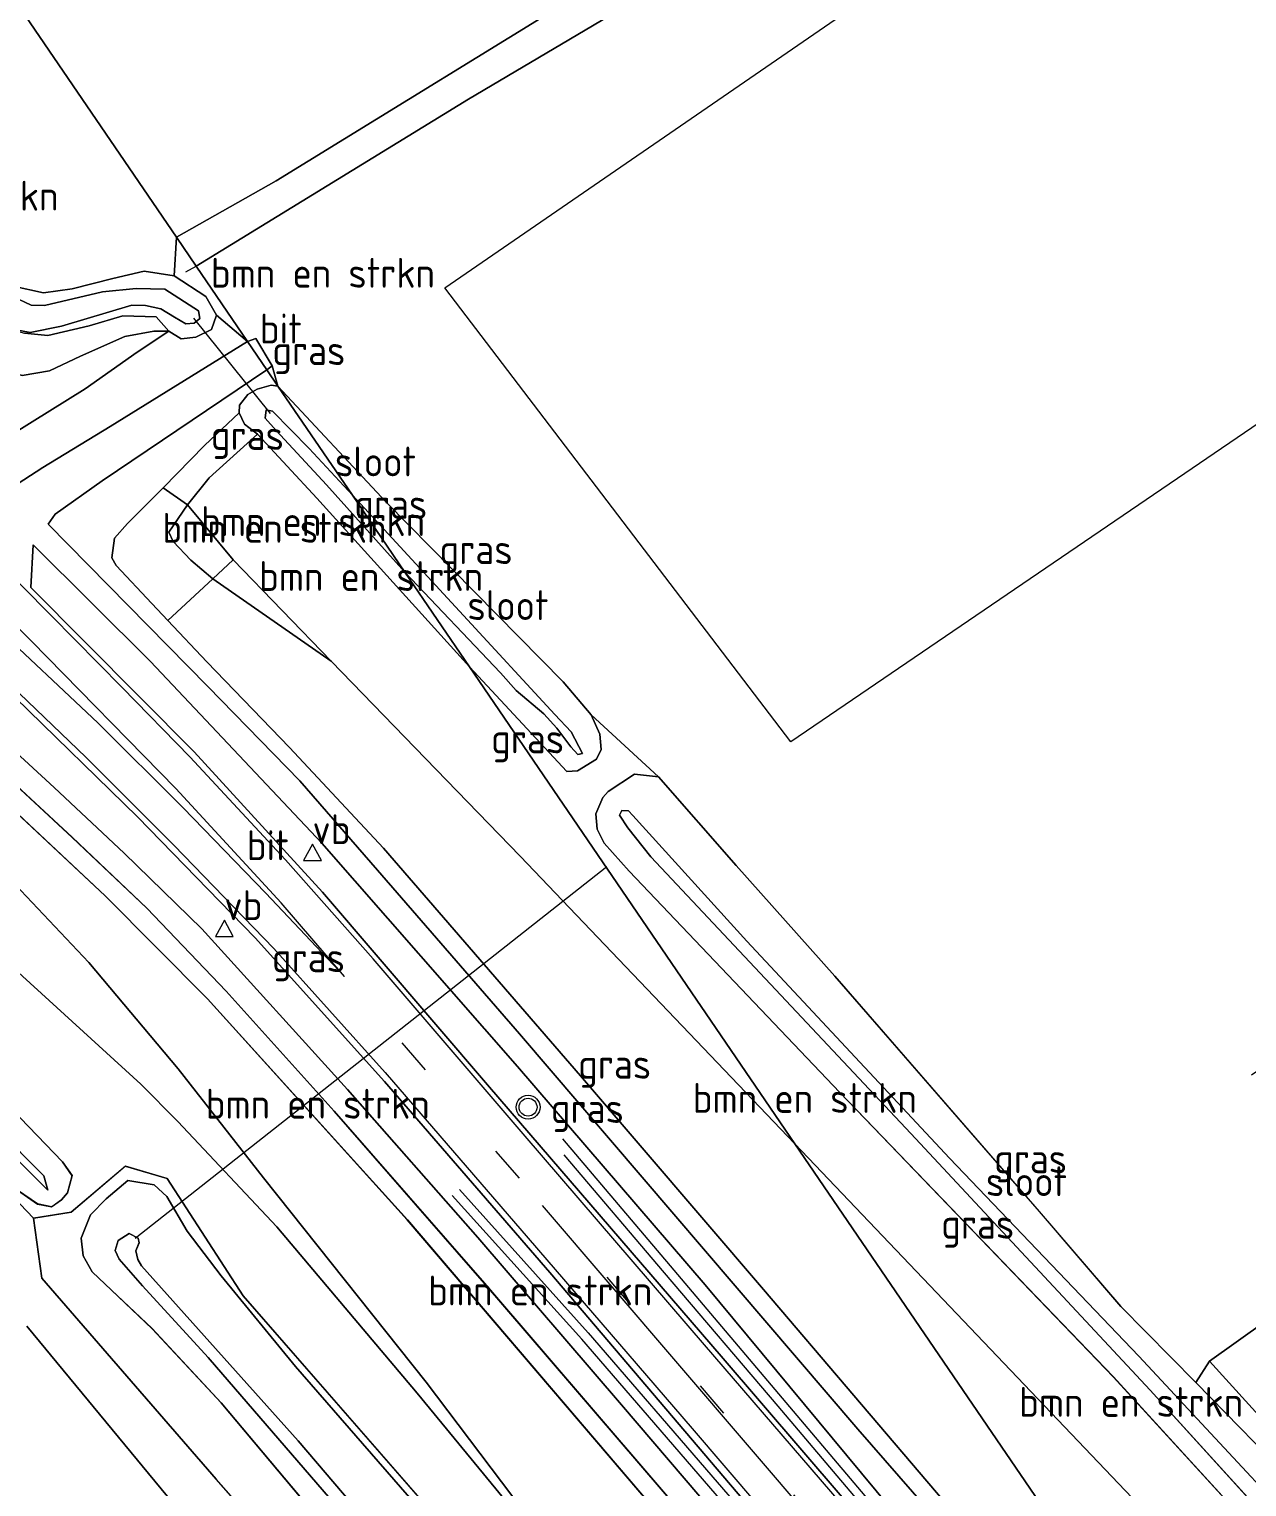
# Model space of a CAD drawing. Extents: x 253736 to 255979, y 477184 to 479215.
# Drawn here: x 255078.2 to 255180.1, y 478292.1 to 478414.2 of the extents above; entities that cross this region are included whole.
import ezdxf
from ezdxf.enums import TextEntityAlignment as Align

# ---------------------------------------------------------------- set-up
doc = ezdxf.new("R2010")
doc.units = 0
doc.linetypes.add('39strp', pattern=[12, 3, -9])
for name, color, linetype, lineweight in [('af-bs-rasterhekwerk', 8, 'hekwerk', 18), ('bp-b5-bomenstruiken', 8, 'Continuous', 18), ('bp-b5-grasland', 8, 'Continuous', 18), ('gr-bs-geleiderail', 8, 'geleiderail', 18), ('gw-bs-insteekwatergang', 8, 'Continuous', 18), ('gw-bs-kruinlijn', 8, 'Continuous', 18), ('gw-bs-teenlijn', 8, 'Continuous', 18), ('mk-bs-39streep 0.15', 8, '39strp', 18), ('mk-bs-streep 0.15', 8, 'Continuous', 18), ('og-b5-grond_ingericht', 8, 'Continuous', 18), ('og-b5-water', 8, 'Continuous', 18), ('og-bs-hoogtelijn', 8, 'Continuous', 18), ('og-bs-hulpgeometrie', 8, 'Continuous', 18), ('og-bs-terreinafscheiding', 8, 'Continuous', 18), ('vh-b5-verh_soort', 8, 'Continuous', 18), ('wh-bs-duiker', 8, 'duiker', 18), ('wh-bs-waterlijn', 8, 'Continuous', 18), ('wm-bs-verkeersbord', 8, 'Continuous', 18), ('wm-bs-verkeerslicht', 8, 'Continuous', 18)]:
    doc.layers.add(name, color=color, linetype=linetype, lineweight=lineweight)
doc.styles.add('rtw_iso', font='isocp.shx')
doc.linetypes.add('duiker', pattern='A,0,-2,[15,RTW.shx,S=1,R=0,X=0,Y=0],-2', length=4)
doc.linetypes.add('geleiderail', pattern='A,2,-1,[175,RTW.shx,S=0.5,R=0,X=0,Y=0],-1', length=4)
doc.linetypes.add('hekwerk', pattern='A,7,-1.5,[1,RTW.shx,S=0.75,R=0,X=0,Y=0],-1.5', length=10)

# ---------------------------------------------------------------- blocks, each defined once
blk = doc.blocks.new('verkeersbord')
for p, q in [((0, 0.75), (-0.75, -0.625)), ((0.75, -0.625), (0, 0.75)), ((-0.75, -0.625), (0.75, -0.625))]:
    blk.add_line(p, q)
blk = doc.blocks.new('dtbattr')
at = {"style": 'rtw_iso'}
blk.add_attdef('TAG', (0.59, 0.87), '', height=2.5, dxfattribs=at)
blk = doc.blocks.new('RW1 Buren totaal_ACAD_1_FMEBLOCK163')
at = {"layer": 'bp-b5-grasland'}
for points in [[(69.91, 50.82, 23.96), (46.77, 78.38, 23.91), (40.99, 84.6, 23.83), (37.6, 87.82, 24.08), (35.98, 89.37, 24.17), (35.21, 90.7, 24.26), (35.04, 92.17, 24.42), (35.84, 94.13, 24.56), (37.14, 95.46, 24.69), (38.95, 97, 24.83), (41.17, 96.64, 24.85), (42.22, 95.67, 24.92), (43.91, 92.76, 24.92), (46.76, 89.02, 24.9), (52.99, 81.43, 24.86), (76.36, 54.55, 25.02)], [(71.45, 53.81, 22.31), (53.21, 75.21, 22.31), (40.11, 89.87, 22.31), (39.79, 90.38, 22.31), (39.62, 91.12, 22.31), (39.9, 91.8, 22.31), (39.81, 92.18, 22.31), (39.08, 92.57, 22.31), (38.14, 91.97, 22.31), (37.89, 91.13, 22.31), (38.22, 90.4, 22.31), (40.18, 88.18, 22.31), (45.68, 82.18, 22.31), (63.34, 61.71, 22.31)]]:
    blk.add_polyline3d(points, dxfattribs=at)
blk = doc.blocks.new('RW1 Buren totaal_ACAD_1_FMEBLOCK164')
at = {"layer": 'bp-b5-grasland'}
for points in [[(106.9, 57.96, 24.14), (94.59, 71.95, 24.2), (80, 88.79, 24.42), (79.31, 93.81, 24.46), (82.45, 94.31, 24.51), (86.98, 98.15, 24.89), (90.49, 97.12, 24.9), (96.83, 87.31, 24.84), (124.67, 55.38, 24.91)], [(124.59, 54.5, 25.02), (101.23, 81.38, 24.86), (94.99, 88.97, 24.9), (92.15, 92.71, 24.92), (90.46, 95.63, 24.92), (89.4, 96.6, 24.85), (87.19, 96.95, 24.83), (85.37, 95.41, 24.69), (84.07, 94.09, 24.56), (83.28, 92.12, 24.42), (83.45, 90.65, 24.26), (84.21, 89.32, 24.17), (85.83, 87.77, 24.08), (89.22, 84.55, 23.83), (95, 78.33, 23.91), (118.15, 50.77, 23.96)]]:
    blk.add_polyline3d(points, dxfattribs=at)
blk = doc.blocks.new('dtbattr-r')
at = {"style": 'rtw_iso'}
blk.add_attdef('TAG', text='', height=2.5, dxfattribs=at).set_placement((0, 0), align=Align.MIDDLE_CENTER)
blk = doc.blocks.new('RW1 Buren totaal_ACAD_1_FMEBLOCK173')
at = {"layer": 'bp-b5-grasland'}
for points in [[(-28.09, 35.48, 24.79), (-21.59, 28.05, 24.74), (-13.33, 18.78, 24.34), (3.78, -0.92, 24.05), (10.6, -8.88, 23.7), (16.89, -15.25, 23.72), (25.44, -24.01, 23.95), (29.96, -27.96, 24.17), (32.62, -30.29, 24.26), (33.34, -31.71, 24.34), (32.62, -32.79, 24.36), (30.29, -34.79, 24.36), (28.27, -35.7, 24.34), (27.75, -35.31, 24.24), (27.06, -34.39, 24.16), (23.22, -29.26, 24.12), (9.98, -14.78, 23.98), (-12.91, 9.04, 24.15), (-30.54, 27.56, 24.27), (-32.64, 29.92, 24.31), (-33.23, 31.1, 24.31), (-33.34, 32.37, 24.31), (-32.75, 33.74, 24.43), (-32.3, 34.25, 24.53), (-30.09, 35.7, 24.65)], [(29.28, -31.39, 22.63), (24.89, -26.76, 22.63), (12.11, -13.03, 22.58), (-3.74, 3.54, 22.57), (-20.7, 21.72, 22.53), (-30.24, 32.23, 22.54), (-30.6, 32.63, 22.54), (-31.16, 32.65, 22.54), (-31.36, 32.26, 22.54), (-30.65, 31.21, 22.54), (-28.72, 28.77, 22.54), (-6.97, 5.62, 22.54), (13.06, -15.88, 22.54), (27.08, -31.33, 22.54), (28.84, -33.17, 22.54), (29.99, -32.19, 22.54)]]:
    blk.add_polyline3d(points, close=True, dxfattribs=at)
blk = doc.blocks.new('RW1 Buren totaal_ACAD_1_FMEBLOCK180')
at = {"layer": 'bp-b5-grasland'}
for points in [[(2.57, -3.09, 24.44), (6.69, -8.02, 24.57), (12.63, -14.65, 24.57), (23.95, -26.42, 24.55), (24.77, -27.57, 24.52), (24.38, -29.02, 24.48), (23.87, -29.6, 24.46), (23.05, -30.18, 24.41), (21.85, -29.94, 24.42), (20.19, -28.78, 24.42), (15.15, -23.43, 24.3), (8.09, -16.24, 24.33), (2.94, -10.36, 24.32), (-1.57, -4.57, 24.32), (-9.06, 5.51, 24.39), (-20.4, 20.81, 24.49), (-24.09, 25.76, 24.59), (-24.77, 28.8, 24.58), (-24.22, 29.92, 24.58), (-23.09, 30.18, 24.58), (-21.58, 29.46, 24.51), (-19.42, 26.78, 24.47), (-8.71, 11.85, 24.42), (-1.51, 1.83, 24.43)], [(22.4, -27.58, 23.25), (14.65, -19.82, 23.25), (11.17, -16.26, 23.25), (5.52, -10.09, 23.25), (0.26, -3.1, 23.28), (-21.51, 26.53, 23.34), (-22.6, 28.28, 23.34), (-22.96, 28.46, 23.34), (-23.12, 28.26, 23.33), (-22.79, 27.4, 23.33), (-15.41, 17.22, 23.33), (-0.11, -3.52, 23.34), (5.57, -10.7, 23.34), (11.65, -17.74, 23.32), (22.73, -28.78, 23.31)]]:
    blk.add_polyline3d(points, close=True, dxfattribs=at)
blk = doc.blocks.new('RW1 Buren totaal_ACAD_1_FMEBLOCK187')
at = {"layer": 'bp-b5-grasland'}
for points in [[(39.14, 133.53, 26.47), (54.94, 118.9, 27.21), (61.19, 112.98, 27.54), (67.82, 106.01, 27.84), (76.86, 95.97, 28.28), (89.45, 81.56, 28.92), (108.14, 59.78, 29.68)], [(110.78, 54.31, 29.82), (82.99, 86.88, 28.7), (66.27, 105.39, 27.83), (57.69, 114, 27.39), (45.85, 125.1, 26.74)], [(50.13, 107.86, 24.81), (60.68, 98.24, 24.86), (63.78, 95.12, 24.9), (72.06, 86.29, 24.95), (83.81, 72.35, 24.99), (101.75, 50.54, 25.1)], [(97.08, 48.59, 24.91), (69.24, 80.52, 24.84), (62.9, 90.33, 24.9), (59.39, 91.36, 24.89), (54.86, 87.52, 24.51), (51.71, 87.02, 24.46), (35.61, 103.91, 24.37)]]:
    blk.add_polyline3d(points, dxfattribs=at)
blk.add_polyline3d([(32.74, 115.06, 24.44), (28.66, 119.97, 24.43), (21.47, 129.99, 24.42), (10.75, 144.92, 24.47), (8.6, 147.61, 24.51), (7.08, 148.32, 24.58), (5.96, 148.06, 24.58), (5.41, 146.94, 24.58), (6.08, 143.9, 24.59), (9.78, 138.96, 24.49), (21.11, 123.65, 24.39), (28.61, 113.57, 24.32), (33.11, 107.78, 24.32), (38.27, 101.9, 24.33), (45.32, 94.72, 24.3), (50.36, 89.37, 24.42), (52.03, 88.2, 24.42), (53.22, 87.97, 24.41), (54.04, 88.55, 24.46), (54.55, 89.12, 24.48), (54.94, 90.57, 24.52), (54.13, 91.72, 24.55), (42.8, 103.49, 24.57), (36.86, 110.12, 24.57)], close=True, dxfattribs=at)
blk = doc.blocks.new('RW1 Buren totaal_ACAD_1_FMEBLOCK252')
at = {"layer": 'bp-b5-grasland'}
blk.add_polyline3d([(-112.04, -129.35, 24.45), (-129.08, -110.59, 23.77), (-105.78, -93.99, 23.88)], dxfattribs=at)
blk = doc.blocks.new('verkeerslicht')
for radius in [1, 0.75]:
    blk.add_circle((0, 0), radius)
blk = doc.blocks.new('Deel_d28hz')
at = {"layer": 'af-bs-rasterhekwerk'}
for points in [[(255092.16, 478394.332, 24.196), (255114.968, 478408.292, 24.234), (255133.889, 478419.518, 24.237), (255160.432, 478435.786, 24.381), (255159.151, 478437.824, 24.318), (255149.493, 478453.197, 24.309), (255137.521, 478471.887, 24.384)], [(255091.317, 478393.842, 24.193), (255092.16, 478394.332, 24.196)], [(254950.206, 478125.858, 24.193), (254956.451, 478122.659, 24.178), (254980.403, 478139.231, 24.064), (255008.017, 478158.218, 24.022), (255033.018, 478174.641, 24.163), (255055.477, 478188.681, 24.154), (255085.249, 478207.954, 24.238), (255140.903, 478244.268, 24.376), (255142.363, 478246.976, 24.424), (255141.908, 478252.974, 24.712), (255128.593, 478270.682, 24.919), (255123.934, 478276.183, 24.913), (255096.096, 478308.116, 24.838), (255089.75, 478317.925, 24.895), (255086.247, 478318.953, 24.886), (255081.714, 478315.117, 24.511), (255078.569, 478314.619, 24.457), (255062.466, 478331.506, 24.367), (255058.675, 478336.024, 24.433), (255045.958, 478352.932, 24.436), (255029.876, 478374.598, 24.535), (255032.83, 478376.709, 24.613), (255023.719, 478388.803, 24.763)], [(255142.274, 478320.843, 24.516), (255119.283, 478344.917, 24.484), (255103.483, 478361.238, 24.481), (255095.26, 478369.732, 24.418), (255093.563, 478368.147, 24.451), (255089.81, 478364.641, 26.938)]]:
    blk.add_polyline3d(points, dxfattribs=at)
at = {"layer": 'bp-b5-bomenstruiken'}
for points in [[(255092.16, 478394.332, 24.196), (255090.518, 478396.74, 24.097), (255098.87, 478401.472, 24.009), (255126.73, 478418.623, 24.039), (255159.151, 478437.824, 24.318), (255160.432, 478435.786, 24.381), (255133.889, 478419.518, 24.237), (255114.968, 478408.292, 24.234)], [(255089.881, 478388.886, 24.391), (255088.617, 478388.867, 24.352), (255086.212, 478388.442, 24.286), (255082.493, 478386.79, 24.274), (255079.901, 478385.565, 24.334), (255077.622, 478385.158, 24.373), (255075.07, 478385.927, 24.376), (255069.931, 478388.348, 24.439), (255060.241, 478397.163, 24.406), (255046.911, 478409.27, 24.364), (255049.845, 478411.31, 24.055), (255054.838, 478406.807, 24.178), (255063.619, 478399.275, 24.241), (255070.895, 478392.472, 24.271), (255073.41, 478390.361, 24.28), (255075.009, 478389.469, 24.235), (255077.808, 478388.711, 24.235), (255079.752, 478388.522, 24.229), (255083.223, 478389.317, 24.271), (255086.025, 478390.162, 24.382), (255088.838, 478390.07, 24.337)], [(255092.16, 478394.332, 24.196), (255096.47, 478388.012, 24.319), (255093.866, 478390.204, 24.37), (255092.984, 478391.781, 24.319), (255090.33, 478393.518, 24.253), (255090.518, 478396.74, 24.097)], [(255091.44, 478374.346, 24.427), (255089.883, 478372.046, 24.607), (255090.248, 478371.264, 24.574), (255091.718, 478369.699, 24.514), (255093.563, 478368.147, 24.451), (255089.81, 478364.641, 26.938), (255088.45, 478366.073, 26.845), (255085.475, 478369.258, 26.65), (255085.117, 478369.896, 26.506), (255085.341, 478371.548, 26.317), (255086.418, 478372.769, 26.11), (255089.405, 478375.75, 25.525)], [(255095.26, 478369.732, 24.418), (255093.563, 478368.147, 24.451), (255091.718, 478369.699, 24.514), (255090.248, 478371.264, 24.574), (255089.883, 478372.046, 24.607), (255091.44, 478374.346, 24.427)], [(255103.483, 478361.238, 24.481), (255093.563, 478368.147, 24.451), (255095.26, 478369.732, 24.418)], [(255103.483, 478361.238, 24.481), (255119.283, 478344.917, 24.484), (255142.274, 478320.843, 24.516), (255177.653, 478268.962, 24.546), (255176.604, 478267.766, 24.541), (255175.736, 478267.051, 24.541), (255171.766, 478270.641, 27.757), (255171.216, 478270.219, 27.731), (255168.365, 478273.527, 30.197), (255168.488, 478273.712, 30.322), (255168.457, 478274.286, 30.28), (255167.473, 478275.749, 30.235), (255154.766, 478290.883, 29.941), (255139.665, 478308.637, 29.32), (255124.345, 478326.519, 28.627), (255107.859, 478345.598, 27.832), (255099.97, 478354.018, 27.49), (255093.076, 478361.201, 27.157), (255089.81, 478364.641, 26.938), (255093.563, 478368.147, 24.451)], [(255128.601, 478278.136, 25.099), (255110.66, 478299.946, 24.988), (255098.913, 478313.886, 24.955), (255090.637, 478322.716, 24.904), (255087.535, 478325.836, 24.862), (255076.989, 478335.452, 24.808), (255067.313, 478344.663, 24.724), (255057.347, 478355.128, 24.676), (255062.952, 478357.305, 24.853), (255067.576, 478352.247, 25.048), (255076.076, 478343.549, 25.06), (255083.194, 478336.022, 25.108), (255090.666, 478327.102, 25.126), (255097.805, 478317.991, 25.081), (255111.423, 478300.873, 25.078)], [(255176.139, 478285.283, 24.381), (255177.952, 478281.975, 24.39), (255178.717, 478280.282, 24.402), (255179.383, 478278.234, 24.42), (255179.69, 478277.158, 24.465), (255179.807, 478274.805, 24.474), (255179.389, 478272.202, 24.498), (255178.797, 478270.817, 24.528), (255177.653, 478268.962, 24.546), (255142.274, 478320.843, 24.516)]]:
    blk.add_polyline3d(points, close=True, dxfattribs=at)
blk.add_polyline3d([(255128.601, 478278.136, 25.099), (255111.423, 478300.873, 25.078), (255097.805, 478317.991, 25.081), (255090.666, 478327.102, 25.126), (255083.194, 478336.022, 25.108), (255076.076, 478343.549, 25.06), (255067.576, 478352.247, 25.048), (255062.952, 478357.305, 24.853), (255072.706, 478352.69, 26.743), (255084.543, 478341.593, 27.388), (255093.126, 478332.981, 27.826), (255109.846, 478314.478, 28.705), (255137.637, 478281.906, 29.818)], dxfattribs=at)
at = {"layer": 'bp-b5-grasland'}
for points in [[(255159.151, 478437.824, 24.318), (255126.73, 478418.623, 24.039), (255098.87, 478401.472, 24.009), (255090.518, 478396.74, 24.097), (255070.754, 478425.722, 24.062), (255137.521, 478471.887, 24.384), (255149.493, 478453.197, 24.309)], [(255090.518, 478396.74, 24.097), (255090.33, 478393.518, 24.253), (255087.824, 478393.892, 24.25), (255085.203, 478393.292, 24.28), (255081.797, 478392.434, 24.262), (255079.407, 478392.094, 24.25), (255076.855, 478392.658, 24.253), (255075.022, 478394.196, 24.25), (255066.999, 478401.424, 24.208), (255059.39, 478407.833, 24.136), (255052.67, 478413.273, 24.145), (255070.754, 478425.722, 24.062)], [(255089.881, 478388.886, 24.391), (255087.221, 478387.128, 24.898), (255082.88, 478384.042, 25.438), (255078.455, 478381.277, 25.966), (255076.89, 478380.297, 26.023), (255075.042, 478380.255, 26.158), (255074.103, 478380.943, 26.209), (255059.515, 478394.833, 25.528), (255045.793, 478408.493, 25.048), (255046.911, 478409.27, 24.364), (255060.241, 478397.163, 24.406), (255069.931, 478388.348, 24.439), (255075.07, 478385.927, 24.376), (255077.622, 478385.158, 24.373), (255079.901, 478385.565, 24.334), (255082.493, 478386.79, 24.274), (255086.212, 478388.442, 24.286), (255088.617, 478388.867, 24.352)], [(255089.881, 478388.886, 24.391), (255090.931, 478388.248, 24.433), (255092.141, 478388.367, 24.415), (255093.469, 478389.03, 24.391), (255093.866, 478390.204, 24.37), (255096.47, 478388.012, 24.319), (255084.979, 478380.883, 25.603), (255079.333, 478377.473, 26.218), (255076.719, 478375.759, 26.443), (255068.144, 478383.986, 26.017), (255050.734, 478401.26, 25.225), (255044.522, 478407.608, 24.976), (255045.793, 478408.493, 25.048), (255059.515, 478394.833, 25.528), (255074.103, 478380.943, 26.209), (255075.042, 478380.255, 26.158), (255076.89, 478380.297, 26.023), (255078.455, 478381.277, 25.966), (255082.88, 478384.042, 25.438), (255087.221, 478387.128, 24.898)], [(255099.021, 478384.271, 24.346), (255098.096, 478385.628, 24.286), (255098.524, 478385.962, 24.303)], [(255099.021, 478384.271, 24.346), (255105.247, 478375.141, 23.425), (255101.621, 478379.041, 23.422), (255098.553, 478382.166, 23.437), (255098.026, 478382.288, 23.446), (255097.94, 478381.59, 23.449), (255098.871, 478380.566, 23.455), (255103.087, 478376.001, 23.452), (255109.634, 478368.708, 23.446), (255115.052, 478360.762, 24.376), (255102.273, 478374.898, 24.268), (255097.319, 478380.248, 24.196), (255096.223, 478381.102, 24.586), (255095.768, 478382.041, 24.733), (255095.811, 478382.687, 24.733), (255096.49, 478383.576, 24.631), (255097.28, 478384.032, 24.481), (255098.446, 478384.361, 24.451)], [(255125.232, 478356.757, 24.711), (255125.96, 478355.136, 24.642), (255126.074, 478353.851, 24.57), (255125.677, 478353.05, 24.327), (255124.101, 478352.065, 24.294), (255123.182, 478352.009, 24.3), (255115.052, 478360.762, 24.376), (255109.634, 478368.708, 23.446), (255117.639, 478360.266, 23.436), (255118.948, 478358.794, 23.43), (255121.273, 478356.836, 23.421), (255122.359, 478355.634, 23.406), (255123.542, 478354.063, 23.4), (255124.111, 478353.423, 23.4), (255124.502, 478353.524, 23.4), (255123.545, 478355.316, 23.4), (255122.192, 478356.794, 23.4), (255119.852, 478359.323, 23.4), (255116.848, 478362.549, 23.4), (255105.247, 478375.141, 23.425), (255099.021, 478384.271, 24.346), (255108.073, 478374.57, 24.42), (255122.893, 478359.516, 24.711)], [(255097.319, 478380.248, 24.196), (255093.249, 478376.598, 24.433), (255091.44, 478374.346, 24.427), (255089.405, 478375.75, 25.525), (255092.862, 478379.294, 25.105), (255095.768, 478382.041, 24.733), (255096.223, 478381.102, 24.586)], [(255115.052, 478360.762, 24.376), (255142.274, 478320.843, 24.516), (255119.283, 478344.917, 24.484), (255103.483, 478361.238, 24.481), (255095.26, 478369.732, 24.418), (255091.44, 478374.346, 24.427), (255093.249, 478376.598, 24.433), (255097.319, 478380.248, 24.196), (255102.273, 478374.898, 24.268)], [(255165.397, 478271.6, 30.443), (255164.469, 478270.92, 30.479), (255159.576, 478275.701, 30.448), (255136.112, 478303.043, 29.614), (255116.71, 478325.574, 28.822), (255102.751, 478341.912, 28.123), (255091.992, 478353.656, 27.565), (255078.324, 478367.411, 26.935), (255078.522, 478370.996, 26.632), (255088.357, 478361.222, 27.085), (255102.695, 478345.994, 27.841), (255119.064, 478327.31, 28.588), (255134.776, 478309.037, 29.32), (255159.71, 478278.973, 30.322)]]:
    blk.add_polyline3d(points, close=True, dxfattribs=at)
for points in [[(255076.703, 478389.084, 23.515), (255078.271, 478388.757, 23.518), (255080.896, 478389.306, 23.503), (255086.788, 478391.061, 23.536), (255087.919, 478391.034, 23.557), (255089.221, 478390.734, 23.566), (255090.348, 478390.051, 23.569), (255091.304, 478389.498, 23.557), (255092.009, 478389.551, 23.545), (255092.466, 478389.925, 23.53), (255092.355, 478390.567, 23.53), (255089.551, 478392.408, 23.554), (255087.164, 478392.446, 23.542), (255084.342, 478392.163, 23.551), (255079.485, 478391.03, 23.554), (255078.376, 478391.059, 23.554), (255076.837, 478391.789, 23.551)], [(255076.855, 478392.658, 24.253), (255079.407, 478392.094, 24.25), (255081.797, 478392.434, 24.262), (255085.203, 478393.292, 24.28), (255087.824, 478393.892, 24.25), (255090.33, 478393.518, 24.253), (255092.984, 478391.781, 24.319), (255093.866, 478390.204, 24.37), (255093.469, 478389.03, 24.391), (255092.141, 478388.367, 24.415), (255090.931, 478388.248, 24.433), (255089.881, 478388.886, 24.391), (255088.838, 478390.07, 24.337), (255086.025, 478390.162, 24.382), (255083.223, 478389.317, 24.271), (255079.752, 478388.522, 24.229), (255077.808, 478388.711, 24.235)], [(255143.331, 478280.74, 30.088), (255127.782, 478298.973, 29.434), (255115.738, 478312.987, 28.939), (255104.836, 478325.391, 28.39), (255092.643, 478338.845, 27.724), (255086.143, 478345.16, 27.394), (255080.284, 478350.675, 27.1), (255068.566, 478361.447, 26.593), (255050.22, 478378.681, 25.768), (255038.421, 478390.727, 25.36), (255038.347, 478391.138, 25.381), (255039.667, 478391.967, 25.456), (255045.411, 478386.706, 25.681), (255055.721, 478377.338, 26.065), (255065.416, 478368.696, 26.572), (255077.026, 478358.206, 27.022), (255087.267, 478348.217, 27.496), (255097.119, 478338.084, 28.039), (255107.947, 478326.065, 28.549), (255121.783, 478310.054, 29.224), (255157.899, 478267.58, 30.487)], [(255159.927, 478282.732, 30.127), (255147.55, 478296.953, 29.734), (255119.231, 478330.047, 28.516), (255107.355, 478343.753, 28.024), (255100.848, 478351.225, 27.592), (255093.139, 478359.13, 27.196), (255079.779, 478372.72, 26.539), (255080.367, 478373.562, 26.428), (255084.304, 478376.334, 25.984), (255098.096, 478385.628, 24.286), (255099.021, 478384.271, 24.346), (255098.446, 478384.361, 24.451), (255097.28, 478384.032, 24.481), (255096.49, 478383.576, 24.631), (255095.811, 478382.687, 24.733), (255095.768, 478382.041, 24.733), (255092.862, 478379.294, 25.105), (255089.405, 478375.75, 25.525), (255086.418, 478372.769, 26.11), (255085.341, 478371.548, 26.317), (255085.117, 478369.896, 26.506), (255085.475, 478369.258, 26.65), (255088.45, 478366.073, 26.845), (255089.81, 478364.641, 26.938), (255093.076, 478361.201, 27.157), (255099.97, 478354.018, 27.49), (255107.859, 478345.598, 27.832), (255124.345, 478326.519, 28.627), (255139.665, 478308.637, 29.32), (255154.766, 478290.883, 29.941)], [(255184.395, 478292.08, 23.955), (255175.845, 478300.844, 23.721), (255176.973, 478302.624, 23.772), (255194.008, 478283.869, 24.447)], [(255176.139, 478285.283, 24.381), (255142.274, 478320.843, 24.516), (255115.052, 478360.762, 24.376), (255123.182, 478352.009, 24.3), (255124.101, 478352.065, 24.294), (255125.677, 478353.05, 24.327), (255126.074, 478353.851, 24.57), (255125.96, 478355.136, 24.642), (255125.232, 478356.757, 24.711), (255130.872, 478351.568, 24.789), (255128.871, 478351.794, 24.654), (255126.661, 478350.337, 24.534), (255126.204, 478349.825, 24.432), (255125.621, 478348.459, 24.309), (255125.725, 478347.192, 24.306), (255126.316, 478346.008, 24.309), (255128.413, 478343.654, 24.273), (255146.046, 478325.133, 24.147), (255168.936, 478301.308, 23.979), (255182.176, 478286.83, 24.123)]]:
    blk.add_polyline3d(points, dxfattribs=at)
at = {"layer": 'gr-bs-geleiderail'}
for points in [[(255166.766, 478269.416, 31.282), (255150.922, 478288.107, 30.952), (255132.164, 478310.242, 30.178), (255122.848, 478321.248, 29.005)], [(255166.184, 478268.983, 31.276), (255153.85, 478283.535, 31.093), (255140.871, 478298.874, 30.586), (255131.359, 478310.019, 30.181), (255122.985, 478319.9, 29.089)], [(255114.209, 478317.001, 28.921), (255124.988, 478305.018, 30.154), (255146.573, 478280.007, 30.919), (255159.937, 478264.492, 31.258)], [(255159.319, 478264.052, 31.243), (255139.328, 478287.259, 30.778), (255124.454, 478304.464, 30.121), (255113.586, 478316.514, 28.855)]]:
    blk.add_polyline3d(points, dxfattribs=at)
at = {"layer": 'gw-bs-insteekwatergang'}
for points in [[(255077.808, 478388.711, 24.235), (255079.752, 478388.522, 24.229), (255083.223, 478389.317, 24.271), (255086.025, 478390.162, 24.382), (255088.838, 478390.07, 24.337), (255089.881, 478388.886, 24.391), (255090.931, 478388.248, 24.433), (255092.141, 478388.367, 24.415), (255093.469, 478389.03, 24.391), (255093.866, 478390.204, 24.37), (255092.984, 478391.781, 24.319), (255090.33, 478393.518, 24.253), (255087.824, 478393.892, 24.25), (255085.203, 478393.292, 24.28), (255081.797, 478392.434, 24.262), (255079.407, 478392.094, 24.25), (255076.855, 478392.658, 24.253)], [(255099.021, 478384.271, 24.346), (255098.446, 478384.361, 24.451), (255097.28, 478384.032, 24.481), (255096.49, 478383.576, 24.631), (255095.811, 478382.687, 24.733), (255095.768, 478382.041, 24.733), (255096.223, 478381.102, 24.586), (255097.319, 478380.248, 24.196), (255102.273, 478374.898, 24.268), (255115.052, 478360.762, 24.376)], [(255115.052, 478360.762, 24.376), (255123.182, 478352.009, 24.3), (255124.101, 478352.065, 24.294), (255125.677, 478353.05, 24.327), (255126.074, 478353.851, 24.57), (255125.96, 478355.136, 24.642), (255125.232, 478356.757, 24.711), (255122.893, 478359.516, 24.711), (255108.073, 478374.57, 24.42), (255099.021, 478384.271, 24.346)], [(255077.217, 478316.96, 24.421), (255078.88, 478315.793, 24.418), (255080.078, 478315.562, 24.406), (255080.899, 478316.141, 24.46), (255081.405, 478316.72, 24.478), (255081.797, 478318.169, 24.523), (255080.984, 478319.314, 24.55), (255069.658, 478331.087, 24.571)], [(255162.74, 478315.172, 24.054), (255145.63, 478334.87, 24.339), (255137.37, 478344.143, 24.741), (255130.872, 478351.568, 24.789), (255128.871, 478351.794, 24.654), (255126.661, 478350.337, 24.534), (255126.204, 478349.825, 24.432), (255125.621, 478348.459, 24.309), (255125.725, 478347.192, 24.306), (255126.316, 478346.008, 24.309), (255128.413, 478343.654, 24.273), (255146.046, 478325.133, 24.147), (255168.936, 478301.308, 23.979), (255182.176, 478286.83, 24.123)], [(255184.395, 478292.08, 23.955), (255175.845, 478300.844, 23.721), (255169.56, 478307.206, 23.697), (255162.74, 478315.172, 24.054)], [(255123.856, 478275.306, 25.018), (255100.49, 478302.188, 24.859), (255094.253, 478309.775, 24.904), (255091.41, 478313.519, 24.916), (255089.718, 478316.432, 24.919), (255088.665, 478317.402, 24.85), (255086.45, 478317.761, 24.832), (255084.637, 478316.217, 24.691), (255083.333, 478314.893, 24.562), (255082.539, 478312.928, 24.421), (255082.709, 478311.457, 24.259), (255083.474, 478310.127, 24.166), (255085.095, 478308.575, 24.076), (255088.485, 478305.353, 23.827), (255094.261, 478299.138, 23.911), (255117.408, 478271.579, 23.959)]]:
    blk.add_polyline3d(points, dxfattribs=at)
at = {"layer": 'gw-bs-kruinlijn'}
for points in [[(255045.793, 478408.493, 25.048), (255059.515, 478394.833, 25.528), (255074.103, 478380.943, 26.209), (255075.042, 478380.255, 26.158), (255076.89, 478380.297, 26.023), (255078.455, 478381.277, 25.966), (255082.88, 478384.042, 25.438), (255087.221, 478387.128, 24.898), (255089.881, 478388.886, 24.391)], [(255095.768, 478382.041, 24.733), (255092.862, 478379.294, 25.105), (255089.405, 478375.75, 25.525)]]:
    blk.add_polyline3d(points, dxfattribs=at)
at = {"layer": 'gw-bs-teenlijn'}
for points in [[(255128.601, 478278.136, 25.099), (255111.423, 478300.873, 25.078), (255097.805, 478317.991, 25.081), (255090.666, 478327.102, 25.126), (255083.194, 478336.022, 25.108), (255076.076, 478343.549, 25.06), (255067.576, 478352.247, 25.048), (255062.952, 478357.305, 24.853), (255053.064, 478367.196, 24.874), (255045.403, 478375.773, 24.886), (255038.863, 478382.907, 24.922), (255034.469, 478387.932, 24.889), (255032.927, 478389.381, 24.826), (255030.264, 478390.073, 24.784), (255028.653, 478389.367, 24.757), (255026.113, 478387.85, 24.667)], [(255097.319, 478380.248, 24.196), (255093.249, 478376.598, 24.433), (255091.44, 478374.346, 24.427), (255089.883, 478372.046, 24.607), (255090.248, 478371.264, 24.574), (255091.718, 478369.699, 24.514), (255093.563, 478368.147, 24.451)], [(255093.563, 478368.147, 24.451), (255103.483, 478361.238, 24.481)]]:
    blk.add_polyline3d(points, dxfattribs=at)
at = {"layer": 'mk-bs-39streep 0.15'}
for points in [[(255119.226, 478317.951, 29.053), (255106.4, 478332.792, 28.435)], [(255163.299, 478266.815, 30.611), (255144.146, 478289.174, 30.151), (255121.31, 478315.796, 29.188)]]:
    blk.add_polyline3d(points, dxfattribs=at)
at = {"layer": 'mk-bs-streep 0.15'}
for points in [[(255165.319, 478268.278, 30.596), (255153.425, 478282.255, 30.322), (255134.707, 478303.99, 29.584), (255119.718, 478321.469, 29.017), (255106.981, 478336.316, 28.342), (255099.659, 478344.602, 27.964), (255091.654, 478353.232, 27.574), (255085.969, 478359.042, 27.352), (255080.036, 478365.064, 27.046), (255072.672, 478372.493, 26.68), (255062.531, 478382.515, 26.215), (255054.885, 478389.97, 25.825), (255047.26, 478397.572, 25.468), (255042.015, 478403.097, 25.237), (255040.488, 478404.805, 25.179)], [(255035.6, 478401.407, 25.293), (255035.932, 478400.36, 25.321), (255044.688, 478391.711, 25.639), (255054.666, 478382.713, 26.065), (255066.119, 478372.574, 26.581), (255074.957, 478364.51, 26.959), (255083.929, 478356.071, 27.409), (255091.057, 478348.991, 27.715), (255098.012, 478341.823, 28.048), (255104.585, 478334.857, 28.339)], [(255104.585, 478334.857, 28.339), (255099.294, 478341.009, 28.105), (255090.465, 478350.575, 27.673), (255078.388, 478362.921, 27.112), (255065.609, 478375.668, 26.521), (255053.661, 478387.406, 25.93), (255046.427, 478394.4, 25.615), (255045.436, 478395.278, 25.546), (255039.313, 478399.986, 25.36), (255037.196, 478401.578, 25.348)], [(255039.227, 478393.213, 25.48), (255046.593, 478386.4, 25.744), (255055.652, 478378.242, 26.134), (255066.031, 478368.929, 26.614), (255072.386, 478363.209, 26.869), (255077.363, 478358.554, 27.106), (255082.962, 478353.18, 27.397), (255090.295, 478345.842, 27.724), (255098.66, 478337.191, 28.126), (255107.986, 478326.791, 28.615), (255119.969, 478312.945, 29.161), (255133.692, 478297.002, 29.773), (255150.076, 478277.835, 30.337), (255160.996, 478265.137, 30.581)], [(255163.09, 478266.665, 30.581), (255143.966, 478289.021, 30.154), (255121.163, 478315.659, 29.209)]]:
    blk.add_polyline3d(points, dxfattribs=at)
at = {"layer": 'og-b5-grond_ingericht'}
for points in [[(255062.466, 478331.506, 24.367), (255078.569, 478314.619, 24.457), (255079.265, 478309.598, 24.421), (255093.854, 478292.756, 24.199), (255106.167, 478278.765, 24.136)], [(255092.826, 478287.606, 24.196), (255077.996, 478305.552, 24.112)]]:
    blk.add_polyline3d(points, dxfattribs=at)
at = {"layer": 'og-b5-water'}
for points in [[(255076.837, 478391.789, 23.551), (255078.376, 478391.059, 23.554), (255079.485, 478391.03, 23.554), (255084.342, 478392.163, 23.551), (255087.164, 478392.446, 23.542), (255089.551, 478392.408, 23.554), (255092.355, 478390.567, 23.53), (255092.466, 478389.925, 23.53), (255092.009, 478389.551, 23.545), (255091.304, 478389.498, 23.557), (255090.348, 478390.051, 23.569), (255089.221, 478390.734, 23.566), (255087.919, 478391.034, 23.557), (255086.788, 478391.061, 23.536), (255080.896, 478389.306, 23.503), (255078.271, 478388.757, 23.518), (255076.703, 478389.084, 23.515)], [(255110.836, 478282.47, 22.309), (255093.175, 478302.939, 22.306), (255087.673, 478308.939, 22.309), (255085.715, 478311.162, 22.309), (255085.39, 478311.888, 22.309), (255085.638, 478312.732, 22.309), (255086.574, 478313.324, 22.309), (255087.309, 478312.939, 22.309), (255087.398, 478312.555, 22.309), (255087.119, 478311.877, 22.309), (255087.284, 478311.14, 22.309), (255087.607, 478310.623, 22.309), (255100.707, 478295.97, 22.309), (255118.947, 478274.563, 22.309)]]:
    blk.add_polyline3d(points, dxfattribs=at)
for points in [[(255105.247, 478375.141, 23.425), (255109.634, 478368.708, 23.446), (255103.087, 478376.001, 23.452), (255098.871, 478380.566, 23.455), (255097.94, 478381.59, 23.449), (255098.026, 478382.288, 23.446), (255098.553, 478382.166, 23.437), (255101.621, 478379.041, 23.422)], [(255109.634, 478368.708, 23.446), (255105.247, 478375.141, 23.425), (255116.848, 478362.549, 23.4), (255119.852, 478359.323, 23.4), (255122.192, 478356.794, 23.4), (255123.545, 478355.316, 23.4), (255124.502, 478353.524, 23.4), (255124.111, 478353.423, 23.4), (255123.542, 478354.063, 23.4), (255122.359, 478355.634, 23.406), (255121.273, 478356.836, 23.421), (255118.948, 478358.794, 23.43), (255117.639, 478360.266, 23.436)], [(255079.429, 478318.158, 23.248), (255079.755, 478316.958, 23.305), (255068.681, 478327.999, 23.317), (255062.598, 478335.041, 23.338), (255056.918, 478342.218, 23.338), (255041.618, 478362.96, 23.335), (255034.238, 478373.141, 23.335), (255033.912, 478373.994, 23.335), (255034.071, 478374.195, 23.338), (255034.43, 478374.02, 23.338), (255035.519, 478372.264, 23.338), (255057.288, 478342.643, 23.278), (255062.552, 478335.644, 23.248), (255068.197, 478329.483, 23.248), (255071.684, 478325.918, 23.248)], [(255188.233, 478284.701, 22.632), (255188.951, 478283.895, 22.539), (255187.802, 478282.923, 22.539), (255186.04, 478284.756, 22.539), (255172.014, 478300.213, 22.539), (255151.984, 478321.709, 22.539), (255130.237, 478344.856, 22.539), (255128.308, 478347.296, 22.539), (255127.594, 478348.345, 22.539), (255127.8, 478348.741, 22.539), (255128.356, 478348.721, 22.539), (255128.723, 478348.324, 22.539), (255138.262, 478337.805, 22.533), (255155.216, 478319.633, 22.569), (255171.072, 478303.06, 22.581), (255183.852, 478289.331, 22.632)]]:
    blk.add_polyline3d(points, close=True, dxfattribs=at)
at = {"layer": 'og-bs-hulpgeometrie'}
blk.add_polyline3d([(255177.653, 478268.962, 24.546), (255142.274, 478320.843, 24.516), (255115.052, 478360.762, 24.376), (255109.634, 478368.708, 23.446), (255105.247, 478375.141, 23.425), (255099.021, 478384.271, 24.346), (255098.096, 478385.628, 24.286), (255096.47, 478388.012, 24.319), (255092.16, 478394.332, 24.196), (255090.518, 478396.74, 24.097), (255070.754, 478425.722, 24.062)], dxfattribs=at)
at = {"layer": 'og-bs-terreinafscheiding'}
for points in [[(255159.151, 478437.824, 24.318), (255126.73, 478418.623, 24.039), (255098.87, 478401.472, 24.009), (255090.518, 478396.74, 24.097)], [(255089.881, 478388.886, 24.391), (255088.617, 478388.867, 24.352), (255086.212, 478388.442, 24.286), (255082.493, 478386.79, 24.274), (255079.901, 478385.565, 24.334), (255077.622, 478385.158, 24.373), (255075.07, 478385.927, 24.376), (255069.931, 478388.348, 24.439), (255060.241, 478397.163, 24.406), (255046.911, 478409.27, 24.364)], [(255096.47, 478388.012, 24.319), (255084.979, 478380.883, 25.603), (255079.333, 478377.473, 26.218), (255076.719, 478375.759, 26.443), (255068.144, 478383.986, 26.017), (255050.734, 478401.26, 25.225), (255044.522, 478407.608, 24.976)], [(255090.33, 478393.518, 24.253), (255090.518, 478396.74, 24.097)], [(255134.993, 478287.38, 29.683), (255116.305, 478309.151, 28.915), (255103.717, 478323.57, 28.282), (255094.672, 478333.602, 27.844), (255088.043, 478340.573, 27.538), (255081.798, 478346.498, 27.211), (255065.991, 478361.13, 26.47)], [(255077.996, 478305.552, 24.112), (255092.826, 478287.606, 24.196)], [(255157.899, 478267.58, 30.487), (255121.783, 478310.054, 29.224), (255107.947, 478326.065, 28.549), (255097.119, 478338.084, 28.039), (255087.267, 478348.217, 27.496), (255077.026, 478358.206, 27.022), (255065.416, 478368.696, 26.572), (255055.721, 478377.338, 26.065), (255045.411, 478386.706, 25.681), (255039.667, 478391.967, 25.456), (255038.347, 478391.138, 25.381), (255038.421, 478390.727, 25.36), (255050.22, 478378.681, 25.768), (255068.566, 478361.447, 26.593), (255080.284, 478350.675, 27.1), (255086.143, 478345.16, 27.394), (255092.643, 478338.845, 27.724), (255104.836, 478325.391, 28.39), (255115.738, 478312.987, 28.939), (255127.782, 478298.973, 29.434), (255143.331, 478280.74, 30.088)], [(255093.866, 478390.204, 24.37), (255096.47, 478388.012, 24.319)], [(255098.096, 478385.628, 24.286), (255098.524, 478385.962, 24.303), (255097.153, 478388.262, 24.288), (255096.47, 478388.012, 24.319)], [(255165.917, 478274.754, 30.362), (255159.927, 478282.732, 30.127), (255147.55, 478296.953, 29.734), (255119.231, 478330.047, 28.516), (255107.355, 478343.753, 28.024), (255100.848, 478351.225, 27.592), (255093.139, 478359.13, 27.196), (255079.779, 478372.72, 26.539), (255080.367, 478373.562, 26.428), (255084.304, 478376.334, 25.984), (255098.096, 478385.628, 24.286)], [(255099.021, 478384.271, 24.346), (255098.524, 478385.962, 24.303)], [(255168.365, 478273.527, 30.197), (255168.488, 478273.712, 30.322), (255168.457, 478274.286, 30.28), (255167.473, 478275.749, 30.235), (255154.766, 478290.883, 29.941), (255139.665, 478308.637, 29.32), (255124.345, 478326.519, 28.627), (255107.859, 478345.598, 27.832), (255099.97, 478354.018, 27.49), (255093.076, 478361.201, 27.157), (255089.81, 478364.641, 26.938), (255088.45, 478366.073, 26.845), (255085.475, 478369.258, 26.65), (255085.117, 478369.896, 26.506), (255085.341, 478371.548, 26.317), (255086.418, 478372.769, 26.11), (255089.405, 478375.75, 25.525), (255091.44, 478374.346, 24.427)], [(255095.26, 478369.732, 24.418), (255091.44, 478374.346, 24.427)], [(255165.397, 478271.6, 30.443), (255159.71, 478278.973, 30.322), (255134.776, 478309.037, 29.32), (255119.064, 478327.31, 28.588), (255102.695, 478345.994, 27.841), (255088.357, 478361.222, 27.085), (255078.522, 478370.996, 26.632), (255078.324, 478367.411, 26.935), (255091.992, 478353.656, 27.565), (255102.751, 478341.912, 28.123), (255116.71, 478325.574, 28.822), (255136.112, 478303.043, 29.614), (255159.576, 478275.701, 30.448), (255164.469, 478270.92, 30.479)], [(255137.637, 478281.906, 29.818), (255109.846, 478314.478, 28.705), (255093.126, 478332.981, 27.826), (255084.543, 478341.593, 27.388), (255072.706, 478352.69, 26.743), (255062.952, 478357.305, 24.853), (255057.347, 478355.128, 24.676), (255067.313, 478344.663, 24.724), (255076.989, 478335.452, 24.808), (255087.535, 478325.836, 24.862), (255090.637, 478322.716, 24.904), (255098.913, 478313.886, 24.955), (255110.66, 478299.946, 24.988), (255128.601, 478278.136, 25.099)], [(255130.872, 478351.568, 24.789), (255125.232, 478356.757, 24.711)], [(255122.861, 478251.88, 24.301), (255122.622, 478250.918, 24.379), (255125.391, 478250.51, 24.289), (255126.215, 478251.816, 24.22), (255126.532, 478253.453, 24.157), (255125.584, 478254.883, 24.118), (255118.22, 478264.476, 24.145), (255106.167, 478278.765, 24.136), (255093.854, 478292.756, 24.199), (255079.265, 478309.598, 24.421), (255078.569, 478314.619, 24.457)], [(255176.973, 478302.624, 23.772), (255175.845, 478300.844, 23.721)]]:
    blk.add_polyline3d(points, dxfattribs=at)
at = {"layer": 'vh-b5-verh_soort'}
for points in [[(255159.71, 478278.973, 30.322), (255134.776, 478309.037, 29.32), (255119.064, 478327.31, 28.588), (255102.695, 478345.994, 27.841), (255088.357, 478361.222, 27.085), (255078.522, 478370.996, 26.632), (255078.324, 478367.411, 26.935), (255091.992, 478353.656, 27.565), (255102.751, 478341.912, 28.123), (255116.71, 478325.574, 28.822), (255136.112, 478303.043, 29.614), (255159.576, 478275.701, 30.448)], [(255157.899, 478267.58, 30.487), (255121.783, 478310.054, 29.224), (255107.947, 478326.065, 28.549), (255097.119, 478338.084, 28.039), (255087.267, 478348.217, 27.496), (255077.026, 478358.206, 27.022), (255065.416, 478368.696, 26.572), (255055.721, 478377.338, 26.065), (255045.411, 478386.706, 25.681), (255039.667, 478391.967, 25.456), (255038.347, 478391.138, 25.381), (255038.421, 478390.727, 25.36), (255050.22, 478378.681, 25.768), (255068.566, 478361.447, 26.593), (255080.284, 478350.675, 27.1), (255086.143, 478345.16, 27.394), (255092.643, 478338.845, 27.724), (255104.836, 478325.391, 28.39), (255115.738, 478312.987, 28.939), (255127.782, 478298.973, 29.434), (255143.331, 478280.74, 30.088)], [(255134.993, 478287.38, 29.683), (255116.305, 478309.151, 28.915), (255103.717, 478323.57, 28.282), (255094.672, 478333.602, 27.844), (255088.043, 478340.573, 27.538), (255081.798, 478346.498, 27.211), (255065.991, 478361.13, 26.47)], [(255076.719, 478375.759, 26.443), (255079.333, 478377.473, 26.218), (255084.979, 478380.883, 25.603), (255096.47, 478388.012, 24.319), (255098.096, 478385.628, 24.286), (255084.304, 478376.334, 25.984), (255080.367, 478373.562, 26.428), (255079.779, 478372.72, 26.539), (255093.139, 478359.13, 27.196), (255100.848, 478351.225, 27.592), (255107.355, 478343.753, 28.024), (255119.231, 478330.047, 28.516), (255147.55, 478296.953, 29.734), (255159.927, 478282.732, 30.127)], [(255077.996, 478305.552, 24.112), (255092.826, 478287.606, 24.196)]]:
    blk.add_polyline3d(points, dxfattribs=at)
blk.add_polyline3d([(255098.524, 478385.962, 24.303), (255098.096, 478385.628, 24.286), (255096.47, 478388.012, 24.319), (255097.153, 478388.262, 24.288)], close=True, dxfattribs=at)
at = {"layer": 'wh-bs-duiker'}
for points in [[(255091.962, 478389.973, 23.908), (255098.363, 478381.989, 23.908)], [(255087.063, 478312.947, 23.347), (255126.553, 478344.06, 23.509)]]:
    blk.add_polyline3d(points, dxfattribs=at)
at = {"layer": 'wh-bs-waterlijn'}
for points in [[(255076.703, 478389.084, 23.515), (255078.271, 478388.757, 23.518), (255080.896, 478389.306, 23.503), (255086.788, 478391.061, 23.536), (255087.919, 478391.034, 23.557), (255089.221, 478390.734, 23.566), (255090.348, 478390.051, 23.569), (255091.304, 478389.498, 23.557), (255092.009, 478389.551, 23.545), (255092.466, 478389.925, 23.53), (255092.355, 478390.567, 23.53), (255089.551, 478392.408, 23.554), (255087.164, 478392.446, 23.542), (255084.342, 478392.163, 23.551), (255079.485, 478391.03, 23.554), (255078.376, 478391.059, 23.554), (255076.837, 478391.789, 23.551)], [(255105.247, 478375.141, 23.425), (255101.621, 478379.041, 23.422), (255098.553, 478382.166, 23.437), (255098.026, 478382.288, 23.446), (255097.94, 478381.59, 23.449), (255098.871, 478380.566, 23.455), (255103.087, 478376.001, 23.452), (255109.634, 478368.708, 23.446)], [(255109.634, 478368.708, 23.446), (255117.639, 478360.266, 23.436), (255118.948, 478358.794, 23.43), (255121.273, 478356.836, 23.421), (255122.359, 478355.634, 23.406), (255123.542, 478354.063, 23.4), (255124.111, 478353.423, 23.4), (255124.502, 478353.524, 23.4), (255123.545, 478355.316, 23.4), (255122.192, 478356.794, 23.4), (255119.852, 478359.323, 23.4), (255116.848, 478362.549, 23.4), (255105.247, 478375.141, 23.425)], [(255079.429, 478318.158, 23.248), (255071.684, 478325.918, 23.248), (255068.197, 478329.483, 23.248), (255062.552, 478335.644, 23.248), (255057.288, 478342.643, 23.278), (255035.519, 478372.264, 23.338), (255034.43, 478374.02, 23.338), (255034.071, 478374.195, 23.338), (255033.912, 478373.994, 23.335), (255034.238, 478373.141, 23.335), (255041.618, 478362.96, 23.335), (255056.918, 478342.218, 23.338), (255062.598, 478335.041, 23.338), (255068.681, 478327.999, 23.317), (255079.755, 478316.958, 23.305), (255079.429, 478318.158, 23.248)], [(255188.233, 478284.701, 22.632), (255183.852, 478289.331, 22.632), (255171.072, 478303.06, 22.581), (255155.216, 478319.633, 22.569), (255138.262, 478337.805, 22.533), (255128.723, 478348.324, 22.539), (255128.356, 478348.721, 22.539), (255127.8, 478348.741, 22.539), (255127.594, 478348.345, 22.539), (255128.308, 478347.296, 22.539), (255130.237, 478344.856, 22.539), (255151.984, 478321.709, 22.539), (255172.014, 478300.213, 22.539), (255186.04, 478284.756, 22.539), (255187.802, 478282.923, 22.539), (255188.951, 478283.895, 22.539), (255188.233, 478284.701, 22.632)], [(255118.947, 478274.563, 22.309), (255100.707, 478295.97, 22.309), (255087.607, 478310.623, 22.309), (255087.284, 478311.14, 22.309), (255087.119, 478311.877, 22.309), (255087.398, 478312.555, 22.309), (255087.309, 478312.939, 22.309), (255086.574, 478313.324, 22.309), (255085.638, 478312.732, 22.309), (255085.39, 478311.888, 22.309), (255085.715, 478311.162, 22.309), (255087.673, 478308.939, 22.309), (255093.175, 478302.939, 22.306), (255110.836, 478282.47, 22.309)]]:
    blk.add_polyline3d(points, dxfattribs=at)
at = {"layer": 'bp-b5-bomenstruiken'}
ref = blk.add_blockref('dtbattr-r', (255061.898438, 478398.21875, 24.304545), dxfattribs=at)
ref.add_attrib('TAG', 'bmn en strkn', dxfattribs={"layer": '0', "height": 2.5, "style": 'rtw_iso'}).set_placement((255061.898438, 478398.21875, 24.304545), align=Align.BOTTOM_LEFT)
ref = blk.add_blockref('dtbattr-r', (255093.40625, 478391.765625, 24.25), dxfattribs=at)
ref.add_attrib('TAG', 'bmn en strkn', dxfattribs={"layer": '0', "height": 2.5, "style": 'rtw_iso'}).set_placement((255093.40625, 478391.765625, 24.25), align=Align.BOTTOM_LEFT)
ref = blk.add_blockref('dtbattr-r', (255089.34375, 478370.40625, 25.530077), dxfattribs=at)
ref.add_attrib('TAG', 'bmn en strkn', dxfattribs={"layer": '0', "height": 2.5, "style": 'rtw_iso'}).set_placement((255089.34375, 478370.40625, 25.530077), align=Align.BOTTOM_LEFT)
ref = blk.add_blockref('dtbattr-r', (255092.578125, 478370.96875, 24.487), dxfattribs=at)
ref.add_attrib('TAG', 'bmn en strkn', dxfattribs={"layer": '0', "height": 2.5, "style": 'rtw_iso'}).set_placement((255092.578125, 478370.96875, 24.487), align=Align.BOTTOM_LEFT)
ref = blk.add_blockref('dtbattr-r', (255097.435333, 478366.372333, 24.45775), dxfattribs=at)
ref.add_attrib('TAG', 'bmn en strkn', dxfattribs={"layer": '0', "height": 2.5, "style": 'rtw_iso'}).set_placement((255097.435333, 478366.372333, 24.45775), align=Align.BOTTOM_LEFT)
ref = blk.add_blockref('dtbattr-r', (255133.734375, 478322.671875, 27.136571), dxfattribs=at)
ref.add_attrib('TAG', 'bmn en strkn', dxfattribs={"layer": '0', "height": 2.5, "style": 'rtw_iso'}).set_placement((255133.734375, 478322.671875, 27.136571), align=Align.BOTTOM_LEFT)
ref = blk.add_blockref('dtbattr-r', (255092.96875, 478322.1875, 24.966812), dxfattribs=at)
ref.add_attrib('TAG', 'bmn en strkn', dxfattribs={"layer": '0', "height": 2.5, "style": 'rtw_iso'}).set_placement((255092.96875, 478322.1875, 24.966812), align=Align.BOTTOM_LEFT)
ref = blk.add_blockref('dtbattr-r', (255111.59375, 478306.546875, 26.33803), dxfattribs=at)
ref.add_attrib('TAG', 'bmn en strkn', dxfattribs={"layer": '0', "height": 2.5, "style": 'rtw_iso'}).set_placement((255111.59375, 478306.546875, 26.33803), align=Align.BOTTOM_LEFT)
ref = blk.add_blockref('dtbattr-r', (255161.046875, 478297.21875, 24.454636), dxfattribs=at)
ref.add_attrib('TAG', 'bmn en strkn', dxfattribs={"layer": '0', "height": 2.5, "style": 'rtw_iso'}).set_placement((255161.046875, 478297.21875, 24.454636), align=Align.BOTTOM_LEFT)
at = {"layer": 'bp-b5-grasland'}
for name, p in [('RW1 Buren totaal_ACAD_1_FMEBLOCK252', (255306.05, 478413.2185)), ('RW1 Buren totaal_ACAD_1_FMEBLOCK187', (255026.855, 478227.595)), ('RW1 Buren totaal_ACAD_1_FMEBLOCK180', (255057.0295, 478345.738)), ('RW1 Buren totaal_ACAD_1_FMEBLOCK173', (255158.958, 478316.0895)), ('RW1 Buren totaal_ACAD_1_FMEBLOCK164', (254999.263, 478220.806)), ('RW1 Buren totaal_ACAD_1_FMEBLOCK163', (255047.4955, 478220.758))]:
    blk.add_blockref(name, p, dxfattribs=at)
ref = blk.add_blockref('dtbattr-r', (255098.547, 478385.287, 24.32025), dxfattribs=at)
ref.add_attrib('TAG', 'gras', dxfattribs={"layer": '0', "height": 2.5, "style": 'rtw_iso'}).set_placement((255098.547, 478385.287, 24.32025), align=Align.BOTTOM_LEFT)
ref = blk.add_blockref('dtbattr-r', (255093.40625, 478378.1875, 24.650125), dxfattribs=at)
ref.add_attrib('TAG', 'gras', dxfattribs={"layer": '0', "height": 2.5, "style": 'rtw_iso'}).set_placement((255093.40625, 478378.1875, 24.650125), align=Align.BOTTOM_LEFT)
ref = blk.add_blockref('dtbattr-r', (255105.40625, 478372.421875, 24.035737), dxfattribs=at)
ref.add_attrib('TAG', 'gras', dxfattribs={"layer": '0', "height": 2.5, "style": 'rtw_iso'}).set_placement((255105.40625, 478372.421875, 24.035737), align=Align.BOTTOM_LEFT)
ref = blk.add_blockref('dtbattr-r', (255112.546875, 478368.625, 23.907167), dxfattribs=at)
ref.add_attrib('TAG', 'gras', dxfattribs={"layer": '0', "height": 2.5, "style": 'rtw_iso'}).set_placement((255112.546875, 478368.625, 23.907167), align=Align.BOTTOM_LEFT)
ref = blk.add_blockref('dtbattr-r', (255116.859375, 478352.78125, 24.3975), dxfattribs=at)
ref.add_attrib('TAG', 'gras', dxfattribs={"layer": '0', "height": 2.5, "style": 'rtw_iso'}).set_placement((255116.859375, 478352.78125, 24.3975), align=Align.BOTTOM_LEFT)
ref = blk.add_blockref('dtbattr-r', (255098.515625, 478334.453125, 28.034154), dxfattribs=at)
ref.add_attrib('TAG', 'gras', dxfattribs={"layer": '0', "height": 2.5, "style": 'rtw_iso'}).set_placement((255098.515625, 478334.453125, 28.034154), align=Align.BOTTOM_LEFT)
ref = blk.add_blockref('dtbattr-r', (255124.140625, 478325.53125, 27.249757), dxfattribs=at)
ref.add_attrib('TAG', 'gras', dxfattribs={"layer": '0', "height": 2.5, "style": 'rtw_iso'}).set_placement((255124.140625, 478325.53125, 27.249757), align=Align.BOTTOM_LEFT)
ref = blk.add_blockref('dtbattr-r', (255121.859375, 478321.828125, 28.844), dxfattribs=at)
ref.add_attrib('TAG', 'gras', dxfattribs={"layer": '0', "height": 2.5, "style": 'rtw_iso'}).set_placement((255121.859375, 478321.828125, 28.844), align=Align.BOTTOM_LEFT)
ref = blk.add_blockref('dtbattr-r', (255158.953125, 478317.625, 23.602256), dxfattribs=at)
ref.add_attrib('TAG', 'gras', dxfattribs={"layer": '0', "height": 2.5, "style": 'rtw_iso'}).set_placement((255158.953125, 478317.625, 23.602256), align=Align.BOTTOM_LEFT)
ref = blk.add_blockref('dtbattr-r', (255154.53125, 478312.140625, 24.333735), dxfattribs=at)
ref.add_attrib('TAG', 'gras', dxfattribs={"layer": '0', "height": 2.5, "style": 'rtw_iso'}).set_placement((255154.53125, 478312.140625, 24.333735), align=Align.BOTTOM_LEFT)
at = {"layer": 'og-b5-water'}
ref = blk.add_blockref('dtbattr-r', (255103.78125, 478375.96875, 23.439667), dxfattribs=at)
ref.add_attrib('TAG', 'sloot', dxfattribs={"layer": '0', "height": 2.5, "style": 'rtw_iso'}).set_placement((255103.78125, 478375.96875, 23.439667), align=Align.BOTTOM_LEFT)
ref = blk.add_blockref('dtbattr-r', (255114.875, 478363.9375, 23.415), dxfattribs=at)
ref.add_attrib('TAG', 'sloot', dxfattribs={"layer": '0', "height": 2.5, "style": 'rtw_iso'}).set_placement((255114.875, 478363.9375, 23.415), align=Align.BOTTOM_LEFT)
ref = blk.add_blockref('dtbattr-r', (255158.265625, 478315.703125, 22.559294), dxfattribs=at)
ref.add_attrib('TAG', 'sloot', dxfattribs={"layer": '0', "height": 2.5, "style": 'rtw_iso'}).set_placement((255158.265625, 478315.703125, 22.559294), align=Align.BOTTOM_LEFT)
at = {"layer": 'vh-b5-verh_soort'}
ref = blk.add_blockref('dtbattr-r', (255097.5, 478387.09375, 24.2998), dxfattribs=at)
ref.add_attrib('TAG', 'bit', dxfattribs={"layer": '0', "height": 2.5, "style": 'rtw_iso'}).set_placement((255097.5, 478387.09375, 24.2998), align=Align.BOTTOM_LEFT)
ref = blk.add_blockref('dtbattr-r', (255096.40625, 478343.828125, 27.484606), dxfattribs=at)
ref.add_attrib('TAG', 'bit', dxfattribs={"layer": '0', "height": 2.5, "style": 'rtw_iso'}).set_placement((255096.40625, 478343.828125, 27.484606), align=Align.BOTTOM_LEFT)
at = {"layer": 'wm-bs-verkeersbord'}
ref = blk.add_blockref('dtbattr', (255101.904, 478345.172, 27.913), dxfattribs=at)
ref.add_attrib('TAG', 'vb', dxfattribs={"layer": '0', "height": 2.5, "style": 'rtw_iso'}).set_placement((255101.904, 478345.172, 27.913), align=Align.BOTTOM_LEFT)
for p in [(255101.904, 478345.172, 27.913), (255094.531, 478338.808, 27.862)]:
    blk.add_blockref('verkeersbord', p, dxfattribs=at)
ref = blk.add_blockref('dtbattr', (255094.531, 478338.808, 27.862), dxfattribs=at)
ref.add_attrib('TAG', 'vb', dxfattribs={"layer": '0', "height": 2.5, "style": 'rtw_iso'}).set_placement((255094.531, 478338.808, 27.862), align=Align.BOTTOM_LEFT)
at = {"layer": 'wm-bs-verkeerslicht'}
blk.add_blockref('verkeerslicht', (255119.95, 478323.901, 28.828), dxfattribs=at)

msp = doc.modelspace()

# ---------------------------------------------------------------- linework, layer by layer
at = {"layer": 'af-bs-rasterhekwerk'}
msp.add_polyline3d([(255142.274, 478320.843, 24.516), (255176.139, 478285.283, 24.381), (255184.416, 478276.592, 24.531), (255194.008, 478283.869, 24.447), (255176.973, 478302.624, 23.772), (255200.27, 478319.232, 23.877), (255216.995, 478331.17, 24.219), (255233.123, 478342.684, 24.456), (255255.761, 478358.14, 24.465), (255280.448, 478374.739, 24.777), (255302.838, 478389.512, 25.128), (255315, 478397.673, 25.221), (255300.33, 478421.857, 25.326), (255285.918, 478445.258, 25.17), (255272.086, 478467.809, 24.939), (255264.353, 478480.51, 24.666), (255295.31, 478498.655, 24.666), (255326.732, 478516.909, 24.618), (255352.023, 478531.631, 24.636), (255385.206, 478550.853, 24.594), (255403.869, 478561.631, 24.597), (255412.843, 478567.039, 24.606), (255425.09, 478573.925, 24.528)], dxfattribs=at)
at = {"layer": 'bp-b5-bomenstruiken'}
msp.add_polyline3d([(255200.27, 478319.232, 23.877), (255176.973, 478302.624, 23.772), (255175.845, 478300.844, 23.721), (255169.56, 478307.206, 23.697), (255162.74, 478315.172, 24.054), (255145.63, 478334.87, 24.339), (255137.37, 478344.143, 24.741), (255130.872, 478351.568, 24.789), (255125.232, 478356.757, 24.711), (255122.893, 478359.516, 24.711), (255108.073, 478374.57, 24.42), (255099.021, 478384.271, 24.346), (255098.524, 478385.962, 24.303), (255097.153, 478388.262, 24.288), (255096.47, 478388.012, 24.319), (255092.16, 478394.332, 24.196), (255114.968, 478408.292, 24.234), (255133.889, 478419.518, 24.237), (255160.432, 478435.786, 24.381), (255159.151, 478437.824, 24.318), (255149.493, 478453.197, 24.309), (255137.521, 478471.887, 24.384), (255300.063, 478604.243, 24.333)], dxfattribs=at)
at = {"layer": 'og-bs-hoogtelijn'}
msp.add_polyline3d([(255180.499, 478326.618, 24.123), (255222.138, 478355.014, 24.576), (255270.263, 478386.549, 25.224), (255294.977, 478402.337, 25.263), (255271.073, 478442.54, 25.236), (255207.871, 478399.438, 25.167), (255174.907, 478376.958, 24.75), (255141.952, 478354.485, 24.816), (255112.982, 478392.503, 24.285), (255178.765, 478437.789, 24.357), (255252.372, 478485.867, 24.573), (255323.302, 478530.101, 24.615), (255404.03, 478575.624, 24.687)], dxfattribs=at)

# ---------------------------------------------------------------- block references
at = {"linetype": 'ByBlock'}
msp.add_blockref('Deel_d28hz', (0, 0), dxfattribs=at)
msp.add_blockref('Deel_d28hz', (0, 0), dxfattribs=at)

doc.saveas('drawing.dxf')
